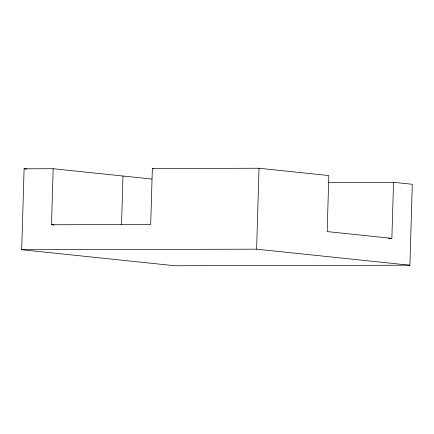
<?xml version="1.0" encoding="UTF-8"?>
<svg xmlns="http://www.w3.org/2000/svg" width="434" height="434" viewBox="0 0 434 434"><rect width="100%" height="100%" fill="white"/><g stroke="black" fill="none" stroke-linecap="round" stroke-linejoin="round"><path stroke-width="0.65" d="M328.05 182.464L393.535 182.318L412.3 184.282L409.897 265.212L174.978 265.749L21.7 249.718L24.103 168.788L53.165 168.723L151.96 179.052M54.19 225.034L51.505 224.752L53.165 168.723M121.536 224.628L122.979 176.02M393.535 182.318L391.869 238.347L327.171 231.582L328.831 175.553L259.022 168.251L152.356 168.495L150.69 224.524L51.505 224.752M409.897 265.212L256.619 249.181L259.022 168.251M388.495 238.353L391.869 238.347M21.7 249.718L256.619 249.181M152.356 168.495L153.696 168.636M24.103 168.788L26.789 169.07"/></g></svg>
